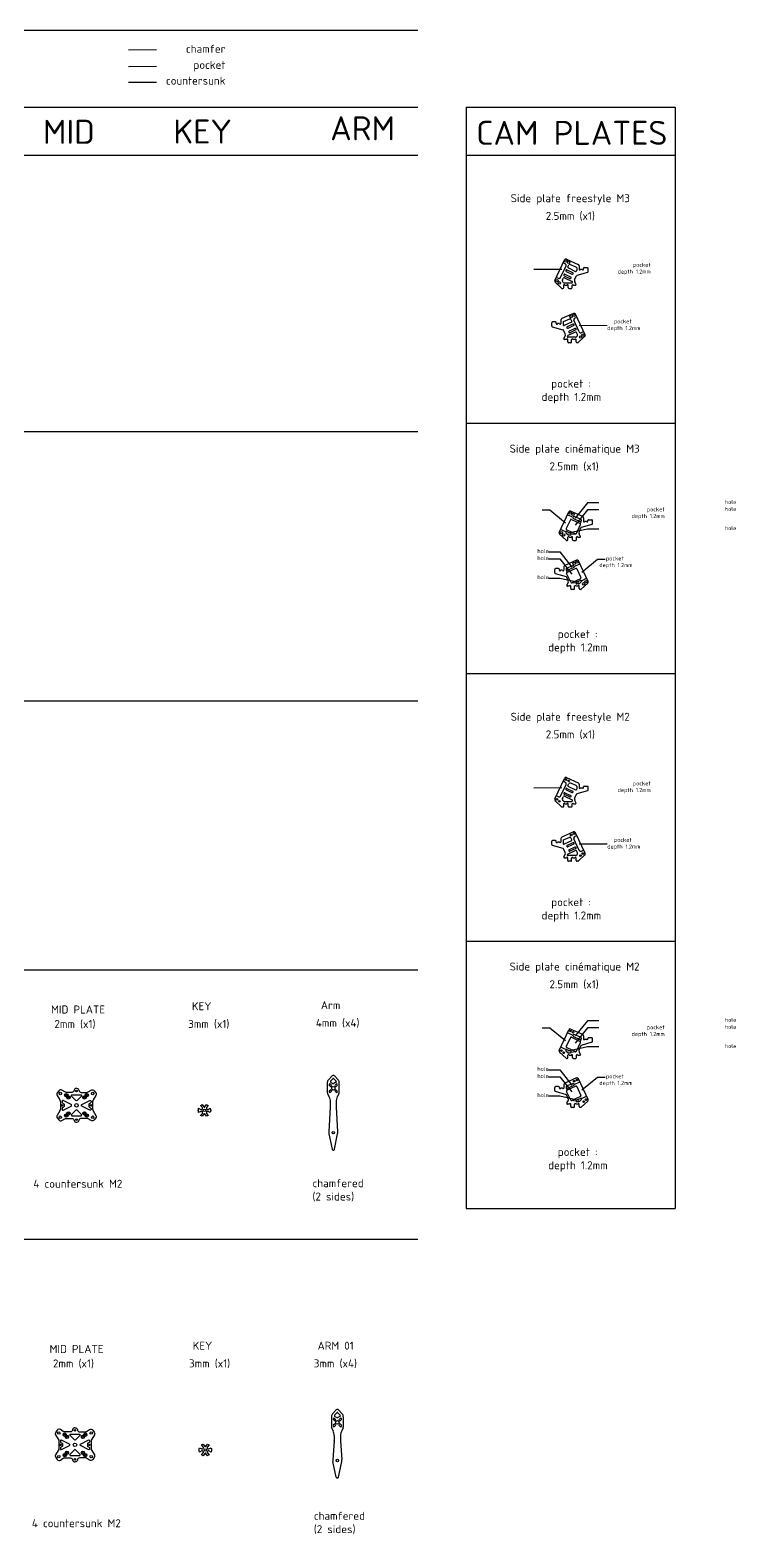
# Model space of a CAD drawing. Header units: millimetres. Extents: x -635 to 1330, y -1423 to 520.
# Drawn here: x 447 to 1330, y -1378 to 502 of the extents above; entities that cross this region are included whole.
import ezdxf

# ---------------------------------------------------------------- set-up
doc = ezdxf.new("R2010")
doc.units = ezdxf.units.MM
doc.linetypes.add('JIS_09_08', pattern=[10.75, 8, -0.55, 0.55, -0.55, 0.55, -0.55])
for name, color, linetype in [('Calque1', 150, 'Continuous'), ('chamfered', 30, 'Continuous'), ('countersunk', 90, 'Continuous'), ('pocket', 1, 'Continuous')]:
    doc.layers.add(name, color=color, linetype=linetype)
doc.styles.get("Standard").update_dxf_attribs({"font": 'arial.ttf'})

msp = doc.modelspace()

# ---------------------------------------------------------------- linework, layer by layer
for points in [[(1158, -89.2), (1144, -89.2), (1128.6, -108.2)], [(1158, -98), (1144, -98), (1128.6, -117)], [(1158, -121.9), (1144, -121.9), (1120, -127)], [(1095.2, -150.5), (1109.2, -150.5), (1124.6, -169.5)], [(1095.2, -159.2), (1109.2, -159.2), (1124.6, -178.2)], [(1095.2, -183.2), (1109.2, -183.2), (1133.3, -188.3)], [(1158, -736.5), (1144, -736.5), (1128.6, -755.5)], [(1158, -745.3), (1144, -745.3), (1128.6, -764.3)], [(1158, -769.2), (1144, -769.2), (1120, -774.3)], [(1095.2, -797.8), (1109.2, -797.8), (1124.6, -816.8)], [(1095.2, -806.5), (1109.2, -806.5), (1124.6, -825.5)], [(1095.2, -830.5), (1109.2, -830.5), (1133.3, -835.6)]]:
    msp.add_lwpolyline(points)
at = {"layer": 'Calque1'}
for p, q in [((0, 501.7), (931.9, 501.6)), ((0, 405.4), (931.9, 405.4)), ((992.4, 405.4), (1253.6, 405.4)), ((992.4, 405.4), (992.4, -971.2)), ((1253.6, 405.4), (1253.6, -971.2)), ((0, 345.5), (931.9, 345.5)), ((992.4, 345.5), (1253.6, 345.5)), ((1103.1, 188.8), (1115.1, 214.5)), ((1117.7, 215.5), (1132.2, 208.9)), ((1119.6, 205.7), (1120.8, 208.2)), ((1129.9, 205.5), (1122.1, 208.7)), ((1133.4, 207.1), (1133.4, 202.8)), ((1112.6, 189.2), (1113.7, 191.7)), ((1114.8, 194.7), (1122, 191.4)), ((1115.1, 192.2), (1124.7, 187.7)), ((1115.6, 196.6), (1122.9, 193.2)), ((1117.3, 200.2), (1124.6, 196.8)), ((1118.2, 202), (1125.4, 198.6)), ((1120.1, 204.4), (1129.1, 200.2)), ((1127.9, 189.8), (1130.1, 194.5)), ((1130.5, 204.5), (1130.5, 201.1)), ((1144.1, 198.9), (1130.7, 195)), ((1135, 202.8), (1137.3, 202.8)), ((1138.9, 202.8), (1138.9, 203.8)), ((1139.9, 204.8), (1143.8, 204.8)), ((1144.8, 199.9), (1144.8, 203.8)), ((1103.6, 186.5), (1111.6, 179)), ((1112.3, 178.8), (1113.2, 178.8)), ((1113.1, 186.9), (1113.7, 186.3)), ((1114.2, 179.8), (1114.2, 182.8)), ((1115.1, 185.8), (1124.3, 185.8)), ((1115.8, 182.8), (1118.3, 182.8)), ((1119.9, 179.8), (1119.9, 182.8)), ((1120.9, 178.8), (1123.8, 178.8)), ((1124.8, 179.8), (1124.8, 182.8)), ((1126.4, 182.8), (1128.7, 182.8)), ((1129.6, 184.3), (1128, 187.1)), ((1099.2, 132), (1099.2, 135.9)), ((1104, 136.9), (1100.2, 136.9)), ((1105, 134.9), (1105, 135.9)), ((1109, 134.9), (1106.6, 134.9)), ((1110.6, 139.3), (1110.6, 134.9)), ((1126.3, 147.6), (1111.7, 141.1)), ((1113.4, 136.7), (1113.4, 133.3)), ((1114, 137.6), (1121.9, 140.9)), ((1123.9, 136.6), (1114.9, 132.4)), ((1125.8, 134.1), (1118.6, 130.8)), ((1126.7, 132.3), (1119.4, 128.9)), ((1124.3, 137.9), (1123.2, 140.4)), ((1140.9, 121), (1128.9, 146.6)), ((1099.9, 131), (1113.3, 127.2)), ((1116.1, 122), (1113.9, 126.6)), ((1114.4, 116.4), (1116, 119.2)), ((1117.6, 114.9), (1115.3, 114.9)), ((1119.2, 111.9), (1119.2, 114.9)), ((1128.9, 124.3), (1119.3, 119.8)), ((1128.9, 117.9), (1119.7, 117.9)), ((1128.3, 128.7), (1121.1, 125.3)), ((1129.2, 126.9), (1121.9, 123.5)), ((1124.1, 111.9), (1124.1, 114.9)), ((1128.2, 114.9), (1125.7, 114.9)), ((1129.8, 111.9), (1129.8, 114.9)), ((1131.4, 121.4), (1130.2, 123.8)), ((1130.9, 119.1), (1130.2, 118.4)), ((1140.4, 118.6), (1132.3, 111.2)), ((1123.1, 110.9), (1120.2, 110.9)), ((1131.7, 110.9), (1130.8, 110.9)), ((0, 0), (931.9, 0)), ((992.4, 10.5), (1253.6, 10.5)), ((1108.6, -126.2), (1120.5, -100.5)), ((1122.7, -110.3), (1117.5, -121.4)), ((1123.2, -99.5), (1137.7, -106)), ((1124, -109.8), (1134.8, -114.9)), ((1125.9, -107.4), (1126.2, -106.8)), ((1126.4, -108.8), (1134.6, -112.6)), ((1135.4, -109.5), (1127.5, -106.3)), ((1136, -110.4), (1136, -111.7)), ((1138.9, -107.9), (1138.9, -112.2)), ((1140.5, -112.2), (1142.8, -112.2)), ((1144.4, -112.2), (1144.4, -111.2)), ((1145.4, -110.2), (1149.3, -110.2)), ((1150.3, -115.1), (1150.3, -111.2)), ((1109, -128.5), (1117.1, -135.9)), ((1117, -126.6), (1119.2, -128.7)), ((1118, -122.7), (1128.8, -127.8)), ((1118.1, -125), (1123, -127.3)), ((1120.6, -129.2), (1122.6, -129.2)), ((1130.2, -127.3), (1135.3, -116.2)), ((1133.4, -125.1), (1135.5, -120.5)), ((1135, -130.7), (1133.5, -127.9)), ((1149.5, -116.1), (1136.2, -120)), ((1117.8, -136.2), (1118.6, -136.2)), ((1119.6, -135.2), (1119.6, -132.2)), ((1121.2, -132.2), (1123.8, -132.2)), ((1125.4, -135.2), (1125.4, -132.2)), ((1126.4, -136.2), (1129.2, -136.2)), ((1130.2, -135.2), (1130.2, -132.2)), ((1131.8, -132.2), (1134.2, -132.2)), ((1114.4, -169.1), (1114.4, -173.4)), ((1130.1, -160.8), (1115.5, -167.3)), ((1117.9, -170.7), (1125.7, -167.5)), ((1127.3, -168.7), (1127, -168)), ((1144.7, -187.4), (1132.7, -161.7)), ((1103, -176.4), (1103, -172.4)), ((1103.7, -177.3), (1117.1, -181.2)), ((1107.8, -171.4), (1104, -171.4)), ((1108.8, -173.4), (1108.8, -172.4)), ((1112.8, -173.4), (1110.4, -173.4)), ((1117.2, -171.7), (1117.2, -172.9)), ((1119.9, -186.4), (1117.7, -181.7)), ((1123.1, -188.5), (1117.9, -177.5)), ((1129.3, -171.1), (1118.4, -176.1)), ((1126.8, -170), (1118.7, -173.8)), ((1135.3, -184), (1124.4, -189)), ((1135.1, -186.2), (1130.2, -188.5)), ((1130.6, -171.6), (1135.7, -182.6)), ((1136.2, -187.9), (1134, -189.9)), ((1118.2, -191.9), (1119.8, -189.1)), ((1121.4, -193.4), (1119.1, -193.4)), ((1123, -196.4), (1123, -193.4)), ((1126.9, -197.4), (1124, -197.4)), ((1127.9, -196.4), (1127.9, -193.4)), ((1132, -193.4), (1129.5, -193.4)), ((1132.7, -190.4), (1130.6, -190.4)), ((1133.6, -196.4), (1133.6, -193.4)), ((1135.5, -197.4), (1134.6, -197.4)), ((1144.2, -189.7), (1136.1, -197.2)), ((992.4, -302.5), (1253.6, -302.5)), ((0, -336.5), (931.9, -336.5)), ((1103.1, -459.2), (1115.1, -433.6)), ((1117.3, -447.9), (1124.6, -451.3)), ((1117.7, -432.6), (1132.2, -439.1)), ((1118.2, -446.1), (1125.4, -449.4)), ((1119.6, -442.3), (1120.8, -439.9)), ((1120.1, -443.7), (1129.1, -447.9)), ((1129.9, -442.6), (1122.1, -439.3)), ((1130.5, -443.5), (1130.5, -446.9)), ((1144.1, -449.2), (1130.7, -453)), ((1133.4, -440.9), (1133.4, -445.3)), ((1135, -445.3), (1137.3, -445.3)), ((1138.9, -445.3), (1138.9, -444.3)), ((1139.9, -443.3), (1143.8, -443.3)), ((1144.8, -448.2), (1144.8, -444.3)), ((1103.6, -461.6), (1111.6, -469)), ((1112.3, -469.3), (1113.2, -469.3)), ((1112.6, -458.8), (1113.7, -456.4)), ((1113.1, -461.1), (1113.7, -461.8)), ((1114.2, -468.3), (1114.2, -465.3)), ((1114.8, -453.3), (1122, -456.7)), ((1115.1, -455.9), (1124.7, -460.4)), ((1115.1, -462.3), (1124.3, -462.3)), ((1115.6, -451.5), (1122.9, -454.9)), ((1115.8, -465.3), (1118.3, -465.3)), ((1119.9, -468.3), (1119.9, -465.3)), ((1120.9, -469.3), (1123.8, -469.3)), ((1124.8, -468.3), (1124.8, -465.3)), ((1126.4, -465.3), (1128.7, -465.3)), ((1127.9, -458.2), (1130.1, -453.6)), ((1129.6, -463.8), (1128, -461)), ((1126.3, -500.5), (1111.7, -507)), ((1114, -510.4), (1121.9, -507.2)), ((1140.9, -527.1), (1128.9, -501.4)), ((1099.2, -516.1), (1099.2, -512.1)), ((1099.9, -517), (1113.3, -520.9)), ((1104, -511.1), (1100.2, -511.1)), ((1105, -513.1), (1105, -512.1)), ((1109, -513.1), (1106.6, -513.1)), ((1110.6, -508.8), (1110.6, -513.1)), ((1113.4, -511.4), (1113.4, -514.8)), ((1116.1, -526.1), (1113.9, -521.4)), ((1123.9, -511.5), (1114.9, -515.7)), ((1125.8, -513.9), (1118.6, -517.3)), ((1128.9, -523.8), (1119.3, -528.2)), ((1126.7, -515.7), (1119.4, -519.1)), ((1128.3, -519.4), (1121.1, -522.7)), ((1129.2, -521.2), (1121.9, -524.5)), ((1124.3, -510.2), (1123.2, -507.7)), ((1131.4, -526.7), (1130.2, -524.2)), ((1114.4, -531.6), (1116, -528.8)), ((1117.6, -533.1), (1115.3, -533.1)), ((1119.2, -536.1), (1119.2, -533.1)), ((1128.9, -530.1), (1119.7, -530.1)), ((1123.1, -537.1), (1120.2, -537.1)), ((1124.1, -536.1), (1124.1, -533.1)), ((1128.2, -533.1), (1125.7, -533.1)), ((1129.8, -536.1), (1129.8, -533.1)), ((1130.9, -529), (1130.2, -529.6)), ((1131.7, -537.1), (1130.8, -537.1)), ((1140.4, -529.4), (1132.3, -536.9)), ((992.4, -636.8), (1253.6, -636.8)), ((0, -672.9), (931.9, -672.9)), ((1108.6, -773.5), (1120.5, -747.8)), ((1123.2, -746.8), (1137.7, -753.3)), ((1122.7, -757.6), (1117.5, -768.7)), ((1118, -770), (1128.8, -775.1)), ((1124, -757.1), (1134.8, -762.2)), ((1125.9, -754.7), (1126.2, -754.1)), ((1126.4, -756), (1134.6, -759.9)), ((1135.4, -756.8), (1127.5, -753.6)), ((1130.2, -774.6), (1135.3, -763.5)), ((1133.4, -772.4), (1135.5, -767.8)), ((1136, -757.7), (1136, -758.9)), ((1149.5, -763.4), (1136.2, -767.3)), ((1138.9, -755.2), (1138.9, -759.5)), ((1140.5, -759.5), (1142.8, -759.5)), ((1144.4, -759.5), (1144.4, -758.5)), ((1145.4, -757.5), (1149.3, -757.5)), ((1150.3, -762.4), (1150.3, -758.5)), ((1109, -775.8), (1117.1, -783.2)), ((1117, -773.9), (1119.2, -776)), ((1117.8, -783.5), (1118.6, -783.5)), ((1118.1, -772.3), (1123, -774.6)), ((1119.6, -782.5), (1119.6, -779.5)), ((1120.6, -776.5), (1122.6, -776.5)), ((1121.2, -779.5), (1123.8, -779.5)), ((1125.4, -782.5), (1125.4, -779.5)), ((1126.4, -783.5), (1129.2, -783.5)), ((1130.2, -782.5), (1130.2, -779.5)), ((1131.8, -779.5), (1134.2, -779.5)), ((1135, -778), (1133.5, -775.2)), ((1130.1, -808), (1115.5, -814.6)), ((822.4, -818.5), (821.1, -817.2)), ((822.4, -823.1), (821.1, -824.4)), ((823.8, -817.1), (822.5, -815.8)), ((823.8, -824.5), (822.5, -825.8)), ((825.4, -808.9), (822.6, -811.8)), ((822.9, -813.4), (825.7, -814.7)), ((829.3, -813.4), (826.6, -814.7)), ((826.8, -808.9), (829.6, -811.8)), ((828.4, -817.1), (829.7, -815.8)), ((828.4, -824.5), (829.7, -825.8)), ((829.8, -818.5), (831.1, -817.2)), ((829.8, -823.1), (831.1, -824.4)), ((1103, -823.7), (1103, -819.7)), ((1103.7, -824.6), (1117.1, -828.5)), ((1107.8, -818.7), (1104, -818.7)), ((1108.8, -820.7), (1108.8, -819.7)), ((1112.8, -820.7), (1110.4, -820.7)), ((1114.4, -816.4), (1114.4, -820.7)), ((1117.2, -819), (1117.2, -820.2)), ((1117.9, -818), (1125.7, -814.8)), ((1123.1, -835.8), (1117.9, -824.8)), ((1129.3, -818.4), (1118.4, -823.4)), ((1126.8, -817.3), (1118.7, -821.1)), ((1127.3, -816), (1127, -815.3)), ((1130.6, -818.8), (1135.7, -829.9)), ((1144.7, -834.7), (1132.7, -809)), ((1119.9, -833.7), (1117.7, -829)), ((1118.2, -839.2), (1119.8, -836.4)), ((1121.4, -840.7), (1119.1, -840.7)), ((1123, -843.7), (1123, -840.7)), ((1126.9, -844.7), (1124, -844.7)), ((1135.3, -831.3), (1124.4, -836.3)), ((1127.9, -843.7), (1127.9, -840.7)), ((1132, -840.7), (1129.5, -840.7)), ((1135.1, -833.5), (1130.2, -835.8)), ((1132.7, -837.7), (1130.6, -837.7)), ((1133.6, -843.7), (1133.6, -840.7)), ((1136.2, -835.2), (1134, -837.2)), ((1135.5, -844.7), (1134.6, -844.7)), ((1144.2, -837), (1136.1, -844.5)), ((992.4, -971.2), (1253.6, -971.2)), ((0, -1009.4), (931.9, -1009.4)), ((823.7, -1231.3), (823.7, -1243.9)), ((829.7, -1222.9), (825.1, -1227.8)), ((827.5, -1236.2), (826.1, -1234.9)), ((828.9, -1234.8), (827.6, -1233.4)), ((830.4, -1226.5), (827.7, -1229.4)), ((828, -1231), (830.7, -1232.4)), ((834.4, -1231), (831.6, -1232.4)), ((831.9, -1226.5), (834.6, -1229.4)), ((832.6, -1222.9), (837.3, -1227.8)), ((833.5, -1234.8), (834.8, -1233.4)), ((834.9, -1236.2), (836.2, -1234.9)), ((838.6, -1231.3), (838.6, -1243.9)), ((824, -1245.2), (825.8, -1249)), ((827.5, -1240.8), (826.1, -1242.1)), ((827.2, -1255.3), (827.2, -1261.6)), ((828.9, -1242.2), (827.6, -1243.5)), ((833.5, -1242.2), (834.8, -1243.5)), ((834.9, -1240.8), (836.2, -1242.1)), ((835.2, -1255.3), (835.2, -1261.6)), ((838.4, -1245.2), (836.6, -1249)), ((827.2, -1262), (825.6, -1284.9)), ((835.2, -1262), (836.8, -1284.9)), ((829.6, -1306.8), (825.7, -1287.4)), ((832.7, -1306.8), (836.6, -1287.4)), ((830.6, -1307.8), (830, -1307.4)), ((831.8, -1307.8), (832.3, -1307.4))]:
    msp.add_line(p, q, dxfattribs=at)
for points in [[(831.5, -831.3), (833.3, -827.5, 0.109594), (833.6, -826.3), (833.6, -813.6, 0.19144), (832.2, -810.2), (827.6, -805.3, 0.431181), (824.7, -805.3), (820, -810.2, 0.19144), (818.6, -813.6), (818.6, -826.3, 0.109594), (818.9, -827.5), (820.7, -831.3, -0.109594), (822.1, -837.7), (822.1, -844, -0.012868), (822.1, -844.3), (820.5, -875.3, 0.062614), (820.7, -877.7), (824.6, -897.1, 0.187351), (825, -897.7), (825.5, -898.1, 0.326579), (826.7, -898.1), (827.2, -897.7, 0.187292), (827.6, -897.1), (831.5, -877.7, 0.062709), (831.7, -875.3), (830.1, -844.3, -0.012906), (830.1, -844), (830.1, -837.7, -0.109594)], [(498.1, -843.1, 0.607188), (498.1, -841.3), (488.3, -836.2, 0.562717), (486.8, -837.1), (486.8, -838.3, 0.264198), (487.3, -839.2), (488.8, -840.1, -0.264198), (489.3, -840.9), (489.3, -842.2), (489.3, -843.5, -0.264198), (488.8, -844.3), (487.3, -845.3, 0.264198), (486.8, -846.1), (486.8, -847.3, 0.562717), (488.3, -848.2)], [(504.2, -836.1), (498.8, -830.7, -0.668967), (499.5, -829), (510.4, -829, -0.668967), (511.1, -830.7), (505.6, -836.1, -0.412937)], [(511.7, -843.1, -0.607188), (511.7, -841.3), (521.6, -836.2, -0.562717), (523.1, -837.1), (523.1, -838.3, -0.264198), (522.6, -839.2), (521, -840.1, 0.264198), (520.5, -840.9), (520.5, -842.2), (520.5, -843.5, 0.264198), (521, -844.3), (522.6, -845.3, -0.264198), (523.1, -846.1), (523.1, -847.3, -0.562717), (521.6, -848.2)], [(669.7, -854.7, -0.07543), (667.7, -855.8), (665.6, -852.9, 0.513236), (664.3, -852.9), (662.2, -855.8, -0.07543), (660.2, -854.7), (662.3, -852.3, 0.187292), (662.6, -851.7), (662.6, -851, 0.326579), (661.9, -850), (661.3, -849.8, 0.187351), (660.6, -849.9), (657.7, -851.2, -0.177758), (657.7, -845.9), (660.6, -847.2, 0.187351), (661.3, -847.2), (661.9, -847, 0.326579), (662.6, -846.1), (662.6, -845.4, 0.187292), (662.3, -844.7), (660.2, -842.4, -0.07543), (662.2, -841.3), (664.3, -844.2, 0.513236), (665.6, -844.2), (667.7, -841.3, -0.07543), (669.7, -842.4), (667.6, -844.7, 0.187292), (667.3, -845.4), (667.3, -846.1, 0.326579), (668, -847), (668.7, -847.2, 0.187351), (669.4, -847.2), (672.3, -845.9, -0.177758), (672.3, -851.2), (669.4, -849.9, 0.187351), (668.7, -849.8), (668, -850, 0.326579), (667.3, -851), (667.3, -851.7, 0.187292), (667.6, -852.3), (669.7, -854.7)], [(504.2, -848.3), (498.8, -853.8, 0.668967), (499.5, -855.5), (510.4, -855.5, 0.668967), (511.1, -853.8), (505.6, -848.3, 0.412937)], [(502.3, -1260.4), (496.9, -1255, -0.668967), (497.6, -1253.3), (508.5, -1253.3, -0.668967), (509.2, -1255), (503.7, -1260.4, -0.412937)], [(496.2, -1267.4, 0.607188), (496.2, -1265.6), (486.3, -1260.5, 0.562717), (484.9, -1261.4), (484.9, -1262.6, 0.264198), (485.4, -1263.5), (486.9, -1264.4, -0.264198), (487.4, -1265.3), (487.4, -1266.5), (487.4, -1267.8, -0.264198), (486.9, -1268.6), (485.4, -1269.6, 0.264198), (484.9, -1270.4), (484.9, -1271.7, 0.562717), (486.3, -1272.5)], [(502.3, -1272.6), (496.9, -1278.1, 0.668967), (497.6, -1279.8), (508.5, -1279.8, 0.668967), (509.2, -1278.1), (503.7, -1272.6, 0.412937)], [(509.8, -1267.4, -0.607188), (509.8, -1265.6), (519.7, -1260.5, -0.562717), (521.2, -1261.4), (521.2, -1262.6, -0.264198), (520.7, -1263.5), (519.1, -1264.4, 0.264198), (518.6, -1265.3), (518.6, -1266.5), (518.6, -1267.8, 0.264198), (519.1, -1268.6), (520.7, -1269.6, -0.264198), (521.2, -1270.4), (521.2, -1271.7, -0.562717), (519.7, -1272.5)], [(670.7, -1279, -0.07543), (668.7, -1280.1), (666.6, -1277.2, 0.513236), (665.3, -1277.2), (663.2, -1280.1, -0.07543), (661.2, -1279), (663.3, -1276.6, 0.187292), (663.6, -1276), (663.6, -1275.3, 0.326579), (662.9, -1274.3), (662.3, -1274.1, 0.187351), (661.5, -1274.2), (658.7, -1275.5, -0.177758), (658.7, -1270.2), (661.5, -1271.5, 0.187351), (662.3, -1271.5), (662.9, -1271.3, 0.326579), (663.6, -1270.4), (663.6, -1269.7, 0.187292), (663.3, -1269), (661.2, -1266.7, -0.07543), (663.2, -1265.6), (665.3, -1268.5, 0.513236), (666.6, -1268.5), (668.7, -1265.6, -0.07543), (670.7, -1266.7), (668.6, -1269, 0.187292), (668.3, -1269.7), (668.3, -1270.4, 0.326579), (669, -1271.3), (669.6, -1271.5, 0.187351), (670.4, -1271.5), (673.2, -1270.2, -0.177758), (673.2, -1275.5), (670.4, -1274.2, 0.187351), (669.6, -1274.1), (669, -1274.3, 0.326579), (668.3, -1275.3), (668.3, -1276, 0.187292), (668.6, -1276.6), (670.7, -1279)]]:
    msp.add_lwpolyline(points, format="xyb", close=True, dxfattribs=at)
for points in [[(504.9, -820.8, 0.372437), (502, -823.4, -0.372437), (499, -826), (492, -826, -0.144426), (490.3, -825.5), (486.7, -823.1, 0.397447), (482.7, -823.9), (480.8, -826.4, 0.304357), (480.7, -829.7), (484.1, -835.2, -0.138495), (484.8, -837.8), (484.8, -842.2), (484.8, -846.6, -0.138495), (484.1, -849.2), (480.7, -854.7, 0.304357), (480.8, -858), (482.7, -860.5, 0.397447), (486.7, -861.3), (490.3, -858.9, -0.144426), (492, -858.5), (499, -858.5, -0.372437), (502, -861, 0.372437), (504.9, -863.6, 0.372437)], [(504.9, -820.8, -0.372437), (507.9, -823.4, 0.372437), (510.9, -826), (517.9, -826, 0.144426), (519.5, -825.5), (523.2, -823.1, -0.397447), (527.2, -823.9), (529, -826.4, -0.304357), (529.2, -829.7), (525.8, -835.2, 0.138495), (525.1, -837.8), (525.1, -842.2), (525.1, -846.6, 0.138495), (525.8, -849.2), (529.2, -854.7, -0.304357), (529, -858), (527.2, -860.5, -0.397447), (523.2, -861.3), (519.5, -858.9, 0.144426), (517.9, -858.5), (510.9, -858.5, 0.372437), (507.9, -861, -0.372437), (504.9, -863.6, -0.372437)], [(503, -1245.1, 0.372437), (500.1, -1247.7, -0.372437), (497.1, -1250.3), (490, -1250.3, -0.144426), (488.4, -1249.8), (484.8, -1247.5, 0.397447), (480.8, -1248.2), (478.9, -1250.7, 0.304357), (478.8, -1254.1), (482.1, -1259.5, -0.138495), (482.9, -1262.2), (482.9, -1266.5), (482.9, -1270.9, -0.138495), (482.1, -1273.5), (478.8, -1279, 0.304357), (478.9, -1282.3), (480.8, -1284.8, 0.397447), (484.8, -1285.6), (488.4, -1283.3, -0.144426), (490, -1282.8), (497.1, -1282.8, -0.372437), (500.1, -1285.3, 0.372437), (503, -1287.9, 0.372437)], [(503, -1245.1, -0.372437), (506, -1247.7, 0.372437), (509, -1250.3), (516, -1250.3, 0.144426), (517.6, -1249.8), (521.2, -1247.5, -0.397447), (525.3, -1248.2), (527.1, -1250.7, -0.304357), (527.3, -1254.1), (523.9, -1259.5, 0.138495), (523.2, -1262.2), (523.2, -1266.5), (523.2, -1270.9, 0.138495), (523.9, -1273.5), (527.3, -1279, -0.304357), (527.1, -1282.3), (525.3, -1284.8, -0.397447), (521.2, -1285.6), (517.6, -1283.3, 0.144426), (516, -1282.8), (509, -1282.8, 0.372437), (506, -1285.3, -0.372437), (503, -1287.9, -0.372437)]]:
    msp.add_lwpolyline(points, format="xyb", dxfattribs=at)
for centre, radius in [((1116.9, 213.1), 1.5), ((1120.5, 211.5), 1.5), ((1105.8, 188.4), 1.5), ((1108.7, 185.8), 1.5), ((1123.5, 143.6), 1.5), ((1127.1, 145.2), 1.5), ((1135.3, 118), 1.5), ((1138.2, 120.6), 1.5), ((1122.4, -101.9), 1.5), ((1125.9, -103.5), 1.5), ((1111.3, -126.5), 1.5), ((1114.1, -129.2), 1.5), ((1127.3, -164.7), 1.5), ((1130.9, -163.1), 1.5), ((1142, -187.8), 1.5), ((1139.1, -190.4), 1.5), ((1116.9, -435), 1), ((1120.5, -436.6), 1), ((1105.8, -459.6), 1), ((1108.7, -462.2), 1), ((1123.5, -504.4), 1), ((1127.1, -502.8), 1), ((1135.3, -530.1), 1), ((1138.2, -527.5), 1), ((1122.4, -749.2), 1), ((1125.9, -750.8), 1), ((1111.3, -773.8), 1), ((1114.1, -776.5), 1), ((484.7, -827.4), 1.5), ((504.9, -824.2), 1), ((525.2, -827.4), 1.5), ((826.1, -820.8), 2.25), ((1127.3, -812), 1), ((1130.9, -810.4), 1), ((486.9, -842.2), 1), ((492.2, -829.5), 1), ((494.9, -832.2), 1), ((504.9, -842.2), 2.15), ((514.9, -832.2), 1), ((517.7, -829.5), 1), ((523, -842.2), 1), ((1139.1, -837.7), 1), ((1142, -835.1), 1), ((484.7, -857), 1.5), ((492.2, -855), 1), ((494.9, -852.2), 1), ((504.9, -860.2), 1), ((514.9, -852.2), 1), ((517.7, -855), 1), ((525.2, -857), 1.5), ((665, -848.5), 1.5), ((826.1, -876.4), 1.5), ((831.2, -1238.5), 2.25), ((482.8, -1251.7), 1.5), ((490.3, -1253.8), 1), ((493, -1256.5), 1), ((503, -1248.5), 1), ((513, -1256.5), 1), ((515.8, -1253.8), 1), ((523.3, -1251.7), 1.5), ((485, -1266.5), 1), ((493, -1276.5), 1), ((503, -1266.5), 2.15), ((513, -1276.5), 1), ((521.1, -1266.5), 1), ((666, -1272.8), 1.5), ((482.8, -1281.3), 1.5), ((490.3, -1279.3), 1), ((503, -1284.6), 1), ((515.8, -1279.3), 1), ((523.3, -1281.3), 1.5), ((831.2, -1286.1), 1.5)]:
    msp.add_circle(centre, radius, dxfattribs=at)
for centre, radius, start, end in [((1116.9, 213.6), 2, 65.8359, 155), ((1121.7, 207.8), 1, 67.5567, 155), ((1131.4, 207.1), 2, 0, 65.8359), ((1104.9, 188), 2, 155, 227.267), ((1114.4, 188.4), 2, 155, 227.267), ((1114.6, 191.3), 1, 65.01, 155), ((1115.2, 195.6), 1, 65.01, 245.01), ((1117.7, 201.1), 1, 65.01, 245.01), ((1120.5, 205.3), 1, 155, 245.01), ((1122.5, 192.3), 1, 245.01, 65.01), ((1125, 197.7), 1, 245.01, 65.01), ((1130.6, 188.6), 3, 155, 209.2621), ((1129.5, 201.1), 1, 245.01, 0), ((1129.5, 204.5), 1, 0, 67.5567), ((1131, 194), 1, 106.2136, 155), ((1134.2, 202.8), 0.8, 180, 0), ((1138.1, 202.8), 0.8, 180, 0), ((1139.9, 203.8), 1, 90, 180), ((1143.8, 203.8), 1, 0, 90), ((1143.8, 199.9), 1, 286.2136, 0), ((1112.3, 179.8), 1, 227.267, 270), ((1113.2, 179.8), 1, 270, 0), ((1115.1, 187.8), 2, 227.267, 270), ((1115, 182.8), 0.8, 0, 180), ((1119.1, 182.8), 0.8, 0, 180), ((1120.9, 179.8), 1, 180, 270), ((1123.8, 179.8), 1, 270, 0), ((1124.3, 186.8), 1, 270, 65.01), ((1125.6, 182.8), 0.8, 0, 180), ((1128.7, 183.8), 1, 270, 29.2621), ((1100.2, 135.9), 1, 90, 180), ((1100.2, 132), 1, 180, 253.7864), ((1104, 135.9), 1, 0, 90), ((1105.8, 134.9), 0.8, 180, 0), ((1109.8, 134.9), 0.8, 180, 0), ((1112.6, 139.3), 2, 114.1641, 180), ((1114.4, 136.7), 1, 112.4433, 180), ((1114.4, 133.3), 1, 180, 294.99), ((1122.3, 139.9), 1, 25, 112.4433), ((1123.4, 137.5), 1, 294.99, 25), ((1126.2, 133.2), 1, 294.99, 114.99), ((1127.1, 145.8), 2, 25, 114.1641), ((1113, 126.2), 1, 25, 73.7864), ((1115.3, 115.9), 1, 150.7379, 270), ((1113.4, 120.7), 3, 330.7379, 25), ((1118.4, 114.9), 0.8, 0, 180), ((1119, 129.9), 1, 114.99, 294.99), ((1119.7, 118.9), 1, 114.99, 270), ((1121.5, 124.4), 1, 114.99, 294.99), ((1124.9, 114.9), 0.8, 0, 180), ((1129, 114.9), 0.8, 0, 180), ((1128.8, 127.8), 1, 294.99, 114.99), ((1129.3, 123.4), 1, 25, 114.99), ((1128.9, 119.9), 2, 270, 312.733), ((1129.6, 120.5), 2, 312.733, 25), ((1139.1, 120.1), 2, 312.733, 25), ((1120.2, 111.9), 1, 180, 270), ((1123.1, 111.9), 1, 270, 0), ((1130.8, 111.9), 1, 180, 270), ((1131.7, 111.9), 1, 270, 312.733), ((1122.3, -101.3), 2, 65.8359, 155), ((1123.6, -110.7), 1, 65.01, 155.01), ((1126.8, -107.8), 1, 155, 245.01), ((1127.1, -107.2), 1, 67.5567, 155), ((1135, -111.7), 1, 245.01, 0), ((1135, -110.4), 1, 0, 67.5567), ((1136.9, -107.9), 2, 0, 65.8359), ((1139.7, -112.2), 0.8, 180, 0), ((1143.6, -112.2), 0.8, 180, 0), ((1145.4, -111.2), 1, 90, 180), ((1149.3, -111.2), 1, 0, 90), ((1110.4, -127), 2, 155, 227.267), ((1117.7, -125.9), 1, 65.01, 227.267), ((1118.4, -121.8), 1, 155.01, 245.01), ((1120.6, -127.2), 2, 227.267, 270), ((1120.4, -132.2), 0.8, 0, 180), ((1122.6, -128.2), 1, 270, 65.01), ((1124.6, -132.2), 0.8, 0, 180), ((1129.2, -126.9), 1, 245.01, 335), ((1131, -132.2), 0.8, 0, 180), ((1136.1, -126.4), 3, 155, 209.2621), ((1134.2, -131.2), 1, 270, 29.2621), ((1134.4, -115.8), 1, 335, 65.01), ((1136.4, -120.9), 1, 106.2136, 155), ((1149.3, -115.1), 1, 286.2136, 0), ((1117.8, -135.2), 1, 227.267, 270), ((1118.6, -135.2), 1, 270, 0), ((1126.4, -135.2), 1, 180, 270), ((1129.2, -135.2), 1, 270, 0), ((1116.4, -169.1), 2, 114.1641, 180), ((1126.1, -168.4), 1, 25, 112.4433), ((1126.4, -169.1), 1, 294.99, 25), ((1130.9, -162.6), 2, 25, 114.1641), ((1104, -172.4), 1, 90, 180), ((1104, -176.4), 1, 180, 253.7864), ((1107.8, -172.4), 1, 0, 90), ((1109.6, -173.4), 0.8, 180, 0), ((1113.6, -173.4), 0.8, 180, 0), ((1116.8, -182.2), 1, 25, 73.7864), ((1118.2, -171.7), 1, 112.4433, 180), ((1118.2, -172.9), 1, 180, 294.99), ((1118.8, -177), 1, 114.99, 205), ((1117.2, -187.7), 3, 330.7379, 25), ((1129.7, -172), 1, 24.99, 114.99), ((1135.6, -187.1), 1, 312.733, 114.99), ((1134.8, -183.1), 1, 294.99, 24.99), ((1142.9, -188.2), 2, 312.733, 25), ((1119.1, -192.4), 1, 150.7379, 270), ((1122.2, -193.4), 0.8, 0, 180), ((1124, -196.4), 1, 180, 270), ((1124, -188.1), 1, 205, 294.99), ((1126.9, -196.4), 1, 270, 0), ((1128.7, -193.4), 0.8, 0, 180), ((1130.6, -189.4), 1, 114.99, 270), ((1132.8, -193.4), 0.8, 0, 180), ((1132.7, -188.4), 2, 270, 312.733), ((1134.6, -196.4), 1, 180, 270), ((1135.5, -196.4), 1, 270, 312.733), ((1116.9, -434.4), 2, 65.8359, 155), ((1117.7, -447), 1, 65.01, 245.01), ((1120.5, -442.7), 1, 155, 245.01), ((1121.7, -440.3), 1, 67.5567, 155), ((1125, -450.3), 1, 245.01, 65.01), ((1129.5, -446.9), 1, 245.01, 0), ((1129.5, -443.5), 1, 0, 67.5567), ((1131.4, -440.9), 2, 0, 65.8359), ((1134.2, -445.3), 0.8, 180, 0), ((1138.1, -445.3), 0.8, 180, 0), ((1139.9, -444.3), 1, 90, 180), ((1143.8, -444.3), 1, 0, 90), ((1143.8, -448.2), 1, 286.2136, 0), ((1104.9, -460.1), 2, 155, 227.267), ((1112.3, -468.3), 1, 227.267, 270), ((1114.4, -459.7), 2, 155, 227.267), ((1113.2, -468.3), 1, 270, 0), ((1114.6, -456.8), 1, 65.01, 155), ((1115.1, -460.3), 2, 227.267, 270), ((1115.2, -452.4), 1, 65.01, 245.01), ((1115, -465.3), 0.8, 0, 180), ((1119.1, -465.3), 0.8, 0, 180), ((1120.9, -468.3), 1, 180, 270), ((1122.5, -455.8), 1, 245.01, 65.01), ((1123.8, -468.3), 1, 270, 0), ((1124.3, -461.3), 1, 270, 65.01), ((1125.6, -465.3), 0.8, 0, 180), ((1130.6, -459.5), 3, 155, 209.2621), ((1128.7, -464.3), 1, 270, 29.2621), ((1131, -454), 1, 106.2136, 155), ((1112.6, -508.8), 2, 114.1641, 180), ((1122.3, -508.1), 1, 25, 112.4433), ((1127.1, -502.3), 2, 25, 114.1641), ((1100.2, -512.1), 1, 90, 180), ((1100.2, -516.1), 1, 180, 253.7864), ((1104, -512.1), 1, 0, 90), ((1105.8, -513.1), 0.8, 180, 0), ((1109.8, -513.1), 0.8, 180, 0), ((1113, -521.9), 1, 25, 73.7864), ((1114.4, -511.4), 1, 112.4433, 180), ((1114.4, -514.8), 1, 180, 294.99), ((1113.4, -527.4), 3, 330.7379, 25), ((1119, -518.2), 1, 114.99, 294.99), ((1121.5, -523.6), 1, 114.99, 294.99), ((1123.4, -510.6), 1, 294.99, 25), ((1126.2, -514.8), 1, 294.99, 114.99), ((1128.8, -520.3), 1, 294.99, 114.99), ((1129.3, -524.7), 1, 25, 114.99), ((1115.3, -532.1), 1, 150.7379, 270), ((1118.4, -533.1), 0.8, 0, 180), ((1119.7, -529.1), 1, 114.99, 270), ((1120.2, -536.1), 1, 180, 270), ((1123.1, -536.1), 1, 270, 0), ((1124.9, -533.1), 0.8, 0, 180), ((1129, -533.1), 0.8, 0, 180), ((1128.9, -528.1), 2, 270, 312.733), ((1130.8, -536.1), 1, 180, 270), ((1129.6, -527.5), 2, 312.733, 25), ((1131.7, -536.1), 1, 270, 312.733), ((1139.1, -527.9), 2, 312.733, 25), ((1122.3, -748.6), 2, 65.8359, 155), ((1118.4, -769.1), 1, 155.01, 245.01), ((1123.6, -758), 1, 65.01, 155.01), ((1126.8, -755.1), 1, 155, 245.01), ((1127.1, -754.5), 1, 67.5567, 155), ((1135, -758.9), 1, 245.01, 0), ((1134.4, -763.1), 1, 335, 65.01), ((1135, -757.7), 1, 0, 67.5567), ((1136.4, -768.2), 1, 106.2136, 155), ((1136.9, -755.2), 2, 0, 65.8359), ((1139.7, -759.5), 0.8, 180, 0), ((1143.6, -759.5), 0.8, 180, 0), ((1145.4, -758.5), 1, 90, 180), ((1149.3, -758.5), 1, 0, 90), ((1149.3, -762.4), 1, 286.2136, 0), ((1110.4, -774.3), 2, 155, 227.267), ((1117.7, -773.2), 1, 65.01, 227.267), ((1117.8, -782.5), 1, 227.267, 270), ((1118.6, -782.5), 1, 270, 0), ((1120.6, -774.5), 2, 227.267, 270), ((1120.4, -779.5), 0.8, 0, 180), ((1122.6, -775.5), 1, 270, 65.01), ((1124.6, -779.5), 0.8, 0, 180), ((1126.4, -782.5), 1, 180, 270), ((1129.2, -774.2), 1, 245.01, 335), ((1129.2, -782.5), 1, 270, 0), ((1131, -779.5), 0.8, 0, 180), ((1136.1, -773.7), 3, 155, 209.2621), ((1134.2, -778.5), 1, 270, 29.2621), ((1130.9, -809.9), 2, 25, 114.1641), ((821.8, -816.5), 1, 45, 225), ((821.8, -825.1), 1, 135, 315), ((823.4, -812.5), 1, 136.6496, 243.2647), ((823.1, -817.8), 1, 225, 45), ((823.1, -823.8), 1, 315, 135), ((826.1, -809.6), 1, 43.3504, 136.6496), ((826.1, -813.9), 1, 243.2647, 296.7353), ((829.1, -817.8), 1, 135, 315), ((829.1, -823.8), 1, 45, 225), ((828.9, -812.5), 1, 296.7353, 43.3504), ((830.4, -816.5), 1, 315, 135), ((830.4, -825.1), 1, 225, 45), ((1104, -819.7), 1, 90, 180), ((1104, -823.7), 1, 180, 253.7864), ((1107.8, -819.7), 1, 0, 90), ((1109.6, -820.7), 0.8, 180, 0), ((1113.6, -820.7), 0.8, 180, 0), ((1116.4, -816.4), 2, 114.1641, 180), ((1118.2, -819), 1, 112.4433, 180), ((1118.2, -820.2), 1, 180, 294.99), ((1118.8, -824.3), 1, 114.99, 205), ((1126.1, -815.7), 1, 25, 112.4433), ((1126.4, -816.4), 1, 294.99, 25), ((1129.7, -819.3), 1, 24.99, 114.99), ((1116.8, -829.5), 1, 25, 73.7864), ((1119.1, -839.7), 1, 150.7379, 270), ((1117.2, -835), 3, 330.7379, 25), ((1122.2, -840.7), 0.8, 0, 180), ((1124, -843.7), 1, 180, 270), ((1124, -835.4), 1, 205, 294.99), ((1126.9, -843.7), 1, 270, 0), ((1128.7, -840.7), 0.8, 0, 180), ((1130.6, -836.7), 1, 114.99, 270), ((1132.8, -840.7), 0.8, 0, 180), ((1132.7, -835.7), 2, 270, 312.733), ((1134.6, -843.7), 1, 180, 270), ((1135.6, -834.4), 1, 312.733, 114.99), ((1134.8, -830.4), 1, 294.99, 24.99), ((1135.5, -843.7), 1, 270, 312.733), ((1142.9, -835.5), 2, 312.733, 25), ((828.7, -1231.3), 5, 136.6496, 180), ((826.9, -1234.2), 1, 45, 225), ((828.4, -1230.1), 1, 136.6496, 243.2647), ((828.2, -1235.5), 1, 225, 45), ((828.2, -1241.5), 1, 315, 135), ((831.2, -1224.3), 2, 43.3504, 136.6496), ((831.2, -1227.2), 1, 43.3504, 136.6496), ((831.2, -1231.5), 1, 243.2647, 296.7353), ((834.2, -1235.5), 1, 135, 315), ((834.2, -1241.5), 1, 45, 225), ((833.9, -1230.1), 1, 296.7353, 43.3504), ((835.5, -1234.2), 1, 315, 135), ((833.6, -1231.3), 5, 360, 43.3504), ((826.7, -1243.9), 3, 180, 205.0173), ((812.2, -1255.3), 15, 0, 25.0173), ((826.9, -1242.8), 1, 135, 315), ((835.5, -1242.8), 1, 225, 45), ((850.2, -1255.3), 15, 154.9827, 180), ((835.6, -1243.9), 3, 334.9827, 360), ((822.2, -1261.6), 5, 356.034, 0), ((840.2, -1261.6), 5, 180, 183.9778), ((835.5, -1285.4), 10, 177.0511, 191.3824), ((826.8, -1285.4), 10, 348.6044, 2.9576), ((830.6, -1306.6), 1, 191.3824, 233.8281), ((831.2, -1307), 1, 233.8281, 306.1719), ((831.7, -1306.6), 1, 306.1719, 348.6044)]:
    msp.add_arc(centre, radius, start, end, dxfattribs=at)
at = {"layer": 'chamfered'}
msp.add_line((570, 477.2), (605.1, 477.3), dxfattribs=at)
at = {"layer": 'countersunk'}
msp.add_line((570, 436.7), (605.1, 436.8), dxfattribs=at)
for centre in [(492.2, -829.5), (494.9, -832.2), (514.9, -832.2), (517.7, -829.5), (492.2, -855), (494.9, -852.2), (514.9, -852.2), (517.7, -855), (490.3, -1253.8), (493, -1256.5), (513, -1256.5), (515.8, -1253.8), (490.3, -1279.3), (493, -1276.5), (513, -1276.5), (515.8, -1279.3)]:
    msp.add_circle(centre, 2.1, dxfattribs=at)
at = {"layer": 'pocket'}
for p, q in [((570, 456.4), (605.1, 456.5)), ((1110.3, 192.4), (1117.1, 206.9)), ((1116.1, 209.6), (1113.4, 210.8)), ((1076.9, 202.8), (1112, 202.9)), ((1107.7, 191.4), (1104.9, 192.7)), ((1133.7, 124.6), (1126.9, 139.1)), ((1127.9, 141.7), (1130.6, 143)), ((1168.7, 132.2), (1133.6, 132.3)), ((1136.3, 123.6), (1139, 124.9)), ((1096.8, -98.3), (1087.3, -98.3)), ((1116.3, -114.4), (1096.8, -98.3)), ((1125.9, -107.4), (1118.8, -104.1)), ((1135.5, -112.5), (1134.8, -114.9)), ((1116.9, -125.3), (1110.4, -122.3)), ((1123.6, -128.4), (1128.8, -127.8)), ((1127.3, -168.7), (1134.4, -165.4)), ((1137, -175.6), (1156.5, -159.6)), ((1156.5, -159.6), (1165.9, -159.6)), ((1117.7, -173.7), (1118.4, -176.1)), ((1136.4, -186.5), (1142.8, -183.5)), ((1129.6, -189.7), (1124.4, -189)), ((1076.9, -445.2), (1112, -445.1)), ((1110.3, -455.6), (1117.1, -441.1)), ((1116.1, -438.5), (1113.4, -437.2)), ((1107.7, -456.6), (1104.9, -455.3)), ((1127.9, -506.3), (1130.6, -505.1)), ((1133.7, -523.5), (1126.9, -509)), ((1168.7, -515.8), (1133.6, -515.7)), ((1136.3, -524.5), (1139, -523.2)), ((1096.8, -745.6), (1087.3, -745.6)), ((1116.3, -761.7), (1096.8, -745.6)), ((1125.9, -754.7), (1118.8, -751.4)), ((1116.9, -772.6), (1110.4, -769.5)), ((1135.5, -759.8), (1134.8, -762.2)), ((1123.6, -775.7), (1128.8, -775.1)), ((1137, -822.9), (1156.5, -806.9)), ((1156.5, -806.9), (1165.9, -806.9)), ((1117.7, -821), (1118.4, -823.4)), ((1127.3, -816), (1134.4, -812.7)), ((1129.6, -837), (1124.4, -836.3)), ((1136.4, -833.8), (1142.8, -830.8))]:
    msp.add_line(p, q, dxfattribs=at)
for centre, start, end in [((1115.3, 207.8), 335, 65), ((1108.5, 193.3), 245, 335), ((1128.7, 139.9), 115, 205), ((1135.5, 125.4), 205, 295), ((1115.3, -440.3), 335, 65), ((1108.5, -454.8), 245, 335), ((1128.7, -508.1), 115, 205), ((1135.5, -522.6), 205, 295)]:
    msp.add_arc(centre, 2, start, end, dxfattribs=at)

# ---------------------------------------------------------------- texts
at = {"linetype": 'JIS_09_08'}
for s, insert, char_height, attachment_point in [('{\\fISOCPEUR|b0|i0|c0|p34;MID}', (463, 389.6), 30, 1), ('{\\fISOCPEUR|b0|i0|c0|p34;KEY}', (626.1, 389.9), 30, 1), ('{\\fISOCPEUR|b0|i0|c0|p34;ARM}', (822.2, 394), 30, 1), ('{\\fISOCPEUR|b0|i0|c0|p34;CAM PLATES}', (1004.8, 388.3), 30, 1), ('\\pi91.37807;{\\fISOCPEUR|b0|i0|c0|p34;Side plate freestyle M3}', (956.5, 296.6), 10, 1), ('\\pi134.37807;{\\fISOCPEUR|b0|i0|c0|p34;2.5mm (x1)}', (957.4, 274.5), 10, 1), ('\\pi140.37807;{\\fISOCPEUR|b0|i0|c0|p34;pocket :\\P\\pi128.37807;depth 1.2mm }', (958.2, 64.9), 10, 1), ('\\pi85.37807;{\\fISOCPEUR|b0|i0|c0|p34;Side plate cinématique M3}', (961.2, -16.4), 10, 1), ('\\pi134.37807;{\\fISOCPEUR|b0|i0|c0|p34;2.5mm (x1)}', (962.1, -38.5), 10, 1), ('{\\fISOCPEUR|b0|i0|c0|p34;hole}', (1330.1, -85.6), 5, 3), ('{\\fISOCPEUR|b0|i0|c0|p34;hole}', (1330.1, -94.3), 5, 3), ('{\\fISOCPEUR|b0|i0|c0|p34;hole}', (1330.1, -118.3), 5, 3), ('\\pi158.12807;{\\fISOCPEUR|b0|i0|c0|p34;hole}', (923.1, -146.8), 5, 1), ('\\pi158.12807;{\\fISOCPEUR|b0|i0|c0|p34;hole}', (923.1, -155.6), 5, 1), ('\\pi158.12807;{\\fISOCPEUR|b0|i0|c0|p34;hole}', (923.1, -179.5), 5, 1), ('\\pi140.37807;{\\fISOCPEUR|b0|i0|c0|p34;pocket :\\P\\pi128.37807;depth 1.2mm }', (966.4, -248.1), 10, 1), ('\\pi91.37807;{\\fISOCPEUR|b0|i0|c0|p34;Side plate freestyle M2}', (956.5, -351.5), 10, 1), ('\\pi134.37807;{\\fISOCPEUR|b0|i0|c0|p34;2.5mm (x1)}', (957.4, -373.5), 10, 1), ('\\pi140.37807;{\\fISOCPEUR|b0|i0|c0|p34;pocket :\\P\\pi128.37807;depth 1.2mm }', (958.2, -583.2), 10, 1), ('\\pi85.37807;{\\fISOCPEUR|b0|i0|c0|p34;Side plate cinématique M2}', (961.2, -663.7), 10, 1), ('\\pi134.37807;{\\fISOCPEUR|b0|i0|c0|p34;2.5mm (x1)}', (962.1, -685.8), 10, 1), ('{\\fISOCPEUR|b0|i0|c0|p34;KEY}', (649.3, -713.3), 10, 1), ('{\\fISOCPEUR|b0|i0|c0|p34;Arm }', (810.5, -712), 10, 1), ('\\pi132.37807;{\\fISOCPEUR|b0|i0|c0|p34;MID PLATE}', (340.8, -717.4), 10, 1), ('{\\fISOCPEUR|b0|i0|c0|p34;4mm (x4)}', (804.3, -734.1), 10, 1), ('{\\fISOCPEUR|b0|i0|c0|p34;hole}', (1330.1, -732.9), 5, 3), ('\\pi139.37807;{\\fISOCPEUR|b0|i0|c0|p34;2mm (x1)}', (338, -735.5), 10, 1), ('{\\fISOCPEUR|b0|i0|c0|p34;3mm (x1)}', (644.6, -735.4), 10, 1), ('{\\fISOCPEUR|b0|i0|c0|p34;hole}', (1330.1, -741.6), 5, 3), ('{\\fISOCPEUR|b0|i0|c0|p34;hole}', (1330.1, -765.6), 5, 3), ('\\pi158.12807;{\\fISOCPEUR|b0|i0|c0|p34;hole}', (923.1, -794.1), 5, 1), ('\\pi158.12807;{\\fISOCPEUR|b0|i0|c0|p34;hole}', (923.1, -802.9), 5, 1), ('\\pi158.12807;{\\fISOCPEUR|b0|i0|c0|p34;hole}', (923.1, -826.8), 5, 1), ('\\pi140.37807;{\\fISOCPEUR|b0|i0|c0|p34;pocket :\\P\\pi128.37807;depth 1.2mm }', (966.4, -895.4), 10, 1), ('\\pi109.87807;{\\fISOCPEUR|b0|i0|c0|p34;4 countersunk M2}', (341.1, -935.2), 10, 1), ('{\\fISOCPEUR|b0|i0|c0|p34;chamfered\\P(2 sides)}', (800, -934.5), 10, 1), ('\\pi132.37807;{\\fISOCPEUR|b0|i0|c0|p34;MID PLATE}', (338.9, -1141.7), 10, 1), ('{\\fISOCPEUR|b0|i0|c0|p34;KEY}', (650.3, -1137.6), 10, 1), ('{\\fISOCPEUR|b0|i0|c0|p34;ARM 01}', (806.4, -1137.6), 10, 1), ('\\pi139.37807;{\\fISOCPEUR|b0|i0|c0|p34;2mm (x1)}', (336.1, -1159.8), 10, 1), ('{\\fISOCPEUR|b0|i0|c0|p34;3mm (x1)}', (645.6, -1159.7), 10, 1), ('{\\fISOCPEUR|b0|i0|c0|p34;3mm (x4)}', (801.7, -1159.7), 10, 1), ('{\\fISOCPEUR|b0|i0|c0|p34;chamfered\\P(2 sides)}', (801.7, -1350.2), 10, 1), ('\\pi109.87807;{\\fISOCPEUR|b0|i0|c0|p34;4 countersunk M2}', (339.2, -1359.5), 10, 1)]:
    msp.add_mtext_dynamic_manual_height_columns(s, width=327.756, gutter_width=12.5, heights=[0], dxfattribs=dict(at, insert=insert, char_height=char_height, attachment_point=attachment_point))
at = {"layer": 'chamfered', "insert": (691.2, 483.3), "char_height": 10, "attachment_point": 3}
msp.add_mtext_dynamic_manual_height_columns('{\\fISOCPEUR|b0|i0|c0|p34;chamfer }', width=327.756, gutter_width=12.5, heights=[0], dxfattribs=at)
at = {"layer": 'countersunk', "insert": (691.2, 443.5), "char_height": 10, "attachment_point": 3}
msp.add_mtext_dynamic_manual_height_columns('{\\fISOCPEUR|b0|i0|c0|p34;countersunk }', width=327.756, gutter_width=12.5, heights=[0], dxfattribs=at)
at = {"layer": 'pocket'}
for s, insert, char_height, attachment_point in [('{\\fISOCPEUR|b0|i0|c0|p34;pocket }', (691.2, 463.2), 10, 3), ('{\\fISOCPEUR|b0|i0|c0|p34;pocket \\Pdepth 1.2mm }', (1223, 210.8), 5, 3), ('\\pi154.37807;{\\fISOCPEUR|b0|i0|c0|p34;pocket \\P\\pi146.12807;depth 1.2mm }', (1022.6, 140.2), 5, 1), ('{\\fISOCPEUR|b0|i0|c0|p34;pocket \\Pdepth 1.2mm }', (1240.5, -94.8), 5, 3), ('\\pi154.37807;{\\fISOCPEUR|b0|i0|c0|p34;pocket \\P\\pi146.12807;depth 1.2mm }', (1012.7, -156.1), 5, 1), ('{\\fISOCPEUR|b0|i0|c0|p34;pocket \\Pdepth 1.2mm }', (1223, -437.3), 5, 3), ('\\pi154.37807;{\\fISOCPEUR|b0|i0|c0|p34;pocket \\P\\pi146.12807;depth 1.2mm }', (1022.6, -507.9), 5, 1), ('{\\fISOCPEUR|b0|i0|c0|p34;pocket \\Pdepth 1.2mm }', (1240.5, -742.1), 5, 3), ('\\pi154.37807;{\\fISOCPEUR|b0|i0|c0|p34;pocket \\P\\pi146.12807;depth 1.2mm }', (1012.7, -803.4), 5, 1)]:
    msp.add_mtext_dynamic_manual_height_columns(s, width=327.756, gutter_width=12.5, heights=[0], dxfattribs=dict(at, insert=insert, char_height=char_height, attachment_point=attachment_point))

doc.saveas('drawing.dxf')
